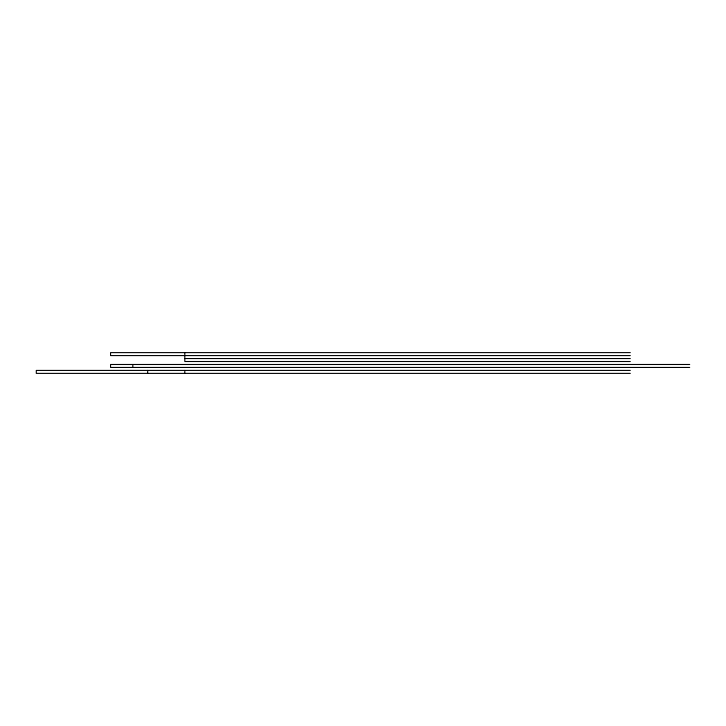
<?xml version="1.0" encoding="UTF-8"?>
<svg xmlns="http://www.w3.org/2000/svg" width="726" height="726" viewBox="0 0 726 726"><rect width="100%" height="100%" fill="white"/><g stroke="black" fill="none" stroke-linecap="round" stroke-linejoin="round"><path stroke-width="1.09" d="M630.304 352.609L110.552 352.609L110.552 355.577L630.304 355.577M184.803 358.544L630.304 358.544M630.304 361.512L184.803 361.512L184.803 352.609M689.7 364.488L110.552 364.488L110.552 367.456L689.7 367.456M630.304 370.423L36.3 370.423L36.3 373.391L630.304 373.391M184.803 370.423L184.803 373.391M147.677 370.423L147.677 373.391M132.822 364.488L132.822 367.456"/></g></svg>
